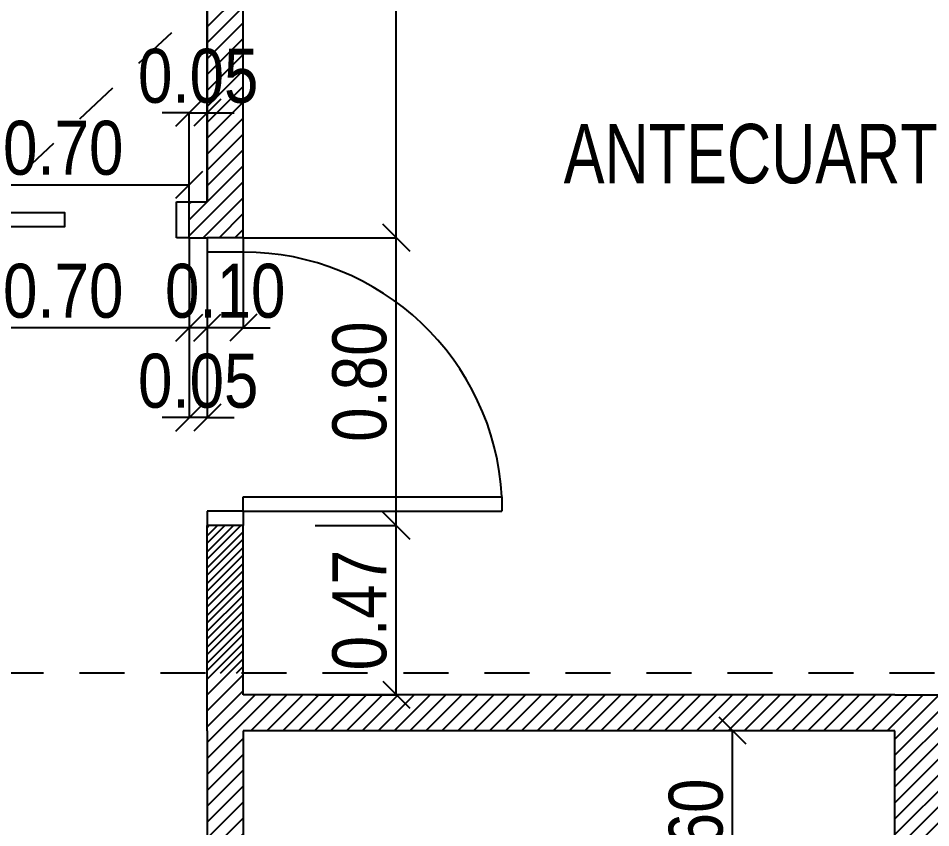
# Model space of a CAD drawing. Extents: x -14.8 to 35.6, y 44.5 to 81.2.
# Drawn here: x -8.211 to -5.676, y 63.672 to 65.921 of the extents above; entities that cross this region are included whole.
import ezdxf

# ---------------------------------------------------------------- set-up
doc = ezdxf.new("R2010")
doc.units = 0
doc.header["$MEASUREMENT"] = 0
doc.header["$PDMODE"] = 3
doc.linetypes.add('DASHED2', pattern=[0.375, 0.25, -0.125])
doc.layers.get('0').update_dxf_attribs({"linetype": 'CONTINUOUS'})
doc.layers.get('DEFPOINTS').update_dxf_attribs({"linetype": 'CONTINUOUS'})
for name, color, linetype in [('COTAS', 12, 'CONTINUOUS'), ('DEMOLICIÓN', 2, 'CONTINUOUS'), ('NUEVO', 1, 'CONTINUOUS'), ('RELLENO', 7, 'CONTINUOUS'), ('TEXTO', 12, 'CONTINUOUS')]:
    doc.layers.add(name, color=color, linetype=linetype)
doc.styles.add('COTAS SECUNDARIAS', font='ARIALN.TTF', dxfattribs={"height": 0.15})
doc.styles.add('TEXTO SECUNDARIO', font='ARIALN.TTF', dxfattribs={"width": 0.9, "height": 0.165})
doc.dimstyles.new('COTA SECUNDARIAS', dxfattribs={"dimscale": 5, "dimtxt": 1, "dimasz": 0.015, "dimexe": 0, "dimexo": 0, "dimgap": 0.005, "dimtad": 1, "dimzin": 1, "dimdsep": 46, "dimtxsty": 'COTAS SECUNDARIAS', "dimblk": 'OBLIQUE', "dimcen": 0, "dimclrd": 11, "dimclre": 11, "dimclrt": 11, "dimaunit": 1, "dimadec": 1, "dimazin": 0, "dimtfac": 0.4, "dimtix": 1, "dimtmove": 1, "dimatfit": 3, "dimfxl": 1, "dimtolj": 1, "dimtzin": 0, "dimlwd": -1, "dimarcsym": 0})

# ---------------------------------------------------------------- blocks, each defined once
blk = doc.blocks.new('_Oblique')
at = {"color": 0, "linetype": 'ByBlock', "lineweight": -2}
blk.add_line((-0.5, -0.5), (0.5, 0.5), dxfattribs=at)
blk = doc.blocks.new('*D103')
at = {"layer": 'COTAS', "color": 11, "lineweight": -2, "transparency": 16777216}
for p, q in [((-5.7765, 63.9411), (-6.2269, 63.9411)), ((-5.7765, 63.3411), (-6.2269, 63.3411))]:
    blk.add_line(p, q, dxfattribs=at)
at = {"layer": 'COTAS', "color": 11, "transparency": 16777216}
blk.add_line((-6.2269, 63.3411), (-6.2269, 63.9411), dxfattribs=at)
at = {"layer": 'DEFPOINTS', "color": 0, "transparency": 16777216}
for p in [(-6.2269, 63.9411), (-5.7765, 63.9411), (-5.7765, 63.3411)]:
    blk.add_point(p, dxfattribs=at)
at = {"layer": 'COTAS', "color": 11, "transparency": 16777216, "xscale": 0.075, "yscale": 0.075, "zscale": 0.075}
for p, rotation in [((-6.2269, 63.9411), 90), ((-6.2269, 63.3411), 270)]:
    blk.add_blockref('_Oblique', p, dxfattribs=dict(at, rotation=rotation))
at = {"layer": 'COTAS', "color": 11, "transparency": 16777216, "insert": (-6.3284, 63.6411), "char_height": 0.15, "attachment_point": 5, "rotation": 90, "style": 'COTAS SECUNDARIAS'}
blk.add_mtext('\\A1;0.60', dxfattribs=at)
blk = doc.blocks.new('*D177')
at = {"layer": 'COTAS', "color": 11, "lineweight": -2, "transparency": 16777216}
for p, q in [((-7.6865, 65.3111), (-7.6865, 65.0611)), ((-7.5865, 65.3111), (-7.5865, 65.0611))]:
    blk.add_line(p, q, dxfattribs=at)
at = {"layer": 'COTAS', "color": 11, "transparency": 16777216}
for p, q in [((-7.6865, 65.0611), (-7.7615, 65.0611)), ((-7.5865, 65.0611), (-7.6865, 65.0611)), ((-7.5865, 65.0611), (-7.5115, 65.0611))]:
    blk.add_line(p, q, dxfattribs=at)
at = {"layer": 'DEFPOINTS', "color": 0, "transparency": 16777216}
for p in [(-7.6865, 65.3111), (-7.5865, 65.3111), (-7.6865, 65.0611)]:
    blk.add_point(p, dxfattribs=at)
at = {"layer": 'COTAS', "color": 11, "transparency": 16777216, "xscale": 0.075, "yscale": 0.075, "zscale": 0.075}
blk.add_blockref('_Oblique', (-7.6865, 65.0611), dxfattribs=at)
at = {"layer": 'COTAS', "color": 11, "transparency": 16777216, "xscale": 0.075, "yscale": 0.075, "zscale": 0.075, "rotation": 180}
blk.add_blockref('_Oblique', (-7.5865, 65.0611), dxfattribs=at)
at = {"layer": 'COTAS', "color": 11, "transparency": 16777216, "insert": (-7.6365, 65.1627), "char_height": 0.15, "attachment_point": 5, "style": 'COTAS SECUNDARIAS'}
blk.add_mtext('\\A1;0.10', dxfattribs=at)
blk = doc.blocks.new('*D178')
at = {"layer": 'COTAS', "color": 11, "lineweight": -2, "transparency": 16777216}
for p, q in [((-7.7365, 65.0611), (-7.7365, 64.8111)), ((-7.6865, 65.0611), (-7.6865, 64.8111))]:
    blk.add_line(p, q, dxfattribs=at)
at = {"layer": 'COTAS', "color": 11, "transparency": 16777216}
for p, q in [((-7.7365, 64.8111), (-7.8115, 64.8111)), ((-7.6865, 64.8111), (-7.7365, 64.8111)), ((-7.6865, 64.8111), (-7.6115, 64.8111))]:
    blk.add_line(p, q, dxfattribs=at)
at = {"layer": 'DEFPOINTS', "color": 0, "transparency": 16777216}
for p in [(-7.7365, 65.0611), (-7.6865, 65.0611), (-7.7365, 64.8111)]:
    blk.add_point(p, dxfattribs=at)
at = {"layer": 'COTAS', "color": 11, "transparency": 16777216, "xscale": 0.075, "yscale": 0.075, "zscale": 0.075}
blk.add_blockref('_Oblique', (-7.7365, 64.8111), dxfattribs=at)
at = {"layer": 'COTAS', "color": 11, "transparency": 16777216, "xscale": 0.075, "yscale": 0.075, "zscale": 0.075, "rotation": 180}
blk.add_blockref('_Oblique', (-7.6865, 64.8111), dxfattribs=at)
at = {"layer": 'COTAS', "color": 11, "transparency": 16777216, "insert": (-7.7115, 64.9127), "char_height": 0.15, "attachment_point": 5, "style": 'COTAS SECUNDARIAS'}
blk.add_mtext('\\A1;0.05', dxfattribs=at)
blk = doc.blocks.new('*D179')
at = {"layer": 'COTAS', "color": 11, "lineweight": -2, "transparency": 16777216}
for p, q in [((-8.4365, 65.3111), (-8.4365, 65.0611)), ((-7.7365, 65.3111), (-7.7365, 65.0611))]:
    blk.add_line(p, q, dxfattribs=at)
at = {"layer": 'COTAS', "color": 11, "transparency": 16777216}
blk.add_line((-7.7365, 65.0611), (-8.4365, 65.0611), dxfattribs=at)
at = {"layer": 'DEFPOINTS', "color": 0, "transparency": 16777216}
for p in [(-8.4365, 65.3111), (-7.7365, 65.3111), (-8.4365, 65.0611)]:
    blk.add_point(p, dxfattribs=at)
at = {"layer": 'COTAS', "color": 11, "transparency": 16777216, "xscale": 0.075, "yscale": 0.075, "zscale": 0.075, "rotation": 180}
blk.add_blockref('_Oblique', (-8.4365, 65.0611), dxfattribs=at)
at = {"layer": 'COTAS', "color": 11, "transparency": 16777216, "xscale": 0.075, "yscale": 0.075, "zscale": 0.075}
blk.add_blockref('_Oblique', (-7.7365, 65.0611), dxfattribs=at)
at = {"layer": 'COTAS', "color": 11, "transparency": 16777216, "insert": (-8.0865, 65.1627), "char_height": 0.15, "attachment_point": 5, "style": 'COTAS SECUNDARIAS'}
blk.add_mtext('\\A1;0.70', dxfattribs=at)
blk = doc.blocks.new('*D189')
at = {"layer": 'COTAS', "color": 11, "lineweight": -2, "transparency": 16777216}
for p, q in [((-7.3865, 64.5111), (-7.1613, 64.5111)), ((-7.3865, 64.0411), (-7.1613, 64.0411))]:
    blk.add_line(p, q, dxfattribs=at)
at = {"layer": 'COTAS', "color": 11, "transparency": 16777216}
blk.add_line((-7.1613, 64.0411), (-7.1613, 64.5111), dxfattribs=at)
at = {"layer": 'DEFPOINTS', "color": 0, "transparency": 16777216}
for p in [(-7.3865, 64.5111), (-7.1613, 64.5111), (-7.3865, 64.0411)]:
    blk.add_point(p, dxfattribs=at)
at = {"layer": 'COTAS', "color": 11, "transparency": 16777216, "xscale": 0.075, "yscale": 0.075, "zscale": 0.075}
for p, rotation in [((-7.1613, 64.5111), 90), ((-7.1613, 64.0411), 270)]:
    blk.add_blockref('_Oblique', p, dxfattribs=dict(at, rotation=rotation))
at = {"layer": 'COTAS', "color": 11, "transparency": 16777216, "insert": (-7.2629, 64.2761), "char_height": 0.15, "attachment_point": 5, "rotation": 90, "style": 'COTAS SECUNDARIAS'}
blk.add_mtext('\\A1;0.47', dxfattribs=at)
blk = doc.blocks.new('*D190')
at = {"layer": 'COTAS', "color": 11, "lineweight": -2, "transparency": 16777216}
for p, q in [((-7.5865, 65.3111), (-7.1613, 65.3111)), ((-7.3865, 64.5111), (-7.1613, 64.5111))]:
    blk.add_line(p, q, dxfattribs=at)
at = {"layer": 'COTAS', "color": 11, "transparency": 16777216}
blk.add_line((-7.1613, 64.5111), (-7.1613, 65.3111), dxfattribs=at)
at = {"layer": 'DEFPOINTS', "color": 0, "transparency": 16777216}
for p in [(-7.5865, 65.3111), (-7.1613, 65.3111), (-7.3865, 64.5111)]:
    blk.add_point(p, dxfattribs=at)
at = {"layer": 'COTAS', "color": 11, "transparency": 16777216, "xscale": 0.075, "yscale": 0.075, "zscale": 0.075}
for p, rotation in [((-7.1613, 65.3111), 90), ((-7.1613, 64.5111), 270)]:
    blk.add_blockref('_Oblique', p, dxfattribs=dict(at, rotation=rotation))
at = {"layer": 'COTAS', "color": 11, "transparency": 16777216, "insert": (-7.2629, 64.9111), "char_height": 0.15, "attachment_point": 5, "rotation": 90, "style": 'COTAS SECUNDARIAS'}
blk.add_mtext('\\A1;0.80', dxfattribs=at)
blk = doc.blocks.new('*D191')
at = {"layer": 'COTAS', "color": 11, "lineweight": -2, "transparency": 16777216}
for p, q in [((-7.3865, 67.0511), (-7.1613, 67.0511)), ((-7.5865, 65.3111), (-7.1613, 65.3111))]:
    blk.add_line(p, q, dxfattribs=at)
at = {"layer": 'COTAS', "color": 11, "transparency": 16777216}
blk.add_line((-7.1613, 65.3111), (-7.1613, 67.0511), dxfattribs=at)
at = {"layer": 'DEFPOINTS', "color": 0, "transparency": 16777216}
for p in [(-7.3865, 67.0511), (-7.1613, 67.0511), (-7.5865, 65.3111)]:
    blk.add_point(p, dxfattribs=at)
at = {"layer": 'COTAS', "color": 11, "transparency": 16777216, "xscale": 0.075, "yscale": 0.075, "zscale": 0.075}
for p, rotation in [((-7.1613, 67.0511), 90), ((-7.1613, 65.3111), 270)]:
    blk.add_blockref('_Oblique', p, dxfattribs=dict(at, rotation=rotation))
at = {"layer": 'COTAS', "color": 11, "transparency": 16777216, "insert": (-7.2616, 66.1811), "char_height": 0.15, "attachment_point": 5, "rotation": 90, "style": 'COTAS SECUNDARIAS'}
blk.add_mtext('\\A1;1.74', dxfattribs=at)
blk = doc.blocks.new('*D210')
at = {"layer": 'COTAS', "color": 11, "lineweight": -2, "transparency": 16777216}
for p, q in [((-8.4365, 65.4111), (-8.4365, 65.4584)), ((-7.7365, 65.4111), (-7.7365, 65.4584))]:
    blk.add_line(p, q, dxfattribs=at)
at = {"layer": 'COTAS', "color": 11, "transparency": 16777216}
blk.add_line((-8.4365, 65.4584), (-7.7365, 65.4584), dxfattribs=at)
at = {"layer": 'DEFPOINTS', "color": 0, "transparency": 16777216}
for p in [(-7.7365, 65.4584), (-8.4365, 65.4111), (-7.7365, 65.4111)]:
    blk.add_point(p, dxfattribs=at)
at = {"layer": 'COTAS', "color": 11, "transparency": 16777216, "xscale": 0.075, "yscale": 0.075, "zscale": 0.075, "rotation": 180}
blk.add_blockref('_Oblique', (-8.4365, 65.4584), dxfattribs=at)
at = {"layer": 'COTAS', "color": 11, "transparency": 16777216, "xscale": 0.075, "yscale": 0.075, "zscale": 0.075}
blk.add_blockref('_Oblique', (-7.7365, 65.4584), dxfattribs=at)
at = {"layer": 'COTAS', "color": 11, "transparency": 16777216, "insert": (-8.0865, 65.56), "char_height": 0.15, "attachment_point": 5, "style": 'COTAS SECUNDARIAS'}
blk.add_mtext('\\A1;0.70', dxfattribs=at)
blk = doc.blocks.new('*D211')
at = {"layer": 'COTAS', "color": 11, "transparency": 16777216}
for p, q in [((-7.7365, 65.6584), (-7.8115, 65.6584)), ((-7.7365, 65.6584), (-7.6865, 65.6584)), ((-7.6865, 65.6584), (-7.6115, 65.6584))]:
    blk.add_line(p, q, dxfattribs=at)
at = {"layer": 'COTAS', "color": 11, "lineweight": -2, "transparency": 16777216}
for p, q in [((-7.7365, 65.4111), (-7.7365, 65.6584)), ((-7.6865, 65.6111), (-7.6865, 65.6584))]:
    blk.add_line(p, q, dxfattribs=at)
at = {"layer": 'DEFPOINTS', "color": 0, "transparency": 16777216}
for p in [(-7.6865, 65.6584), (-7.6865, 65.6111), (-7.7365, 65.4111)]:
    blk.add_point(p, dxfattribs=at)
at = {"layer": 'COTAS', "color": 11, "transparency": 16777216, "xscale": 0.075, "yscale": 0.075, "zscale": 0.075}
blk.add_blockref('_Oblique', (-7.7365, 65.6584), dxfattribs=at)
at = {"layer": 'COTAS', "color": 11, "transparency": 16777216, "xscale": 0.075, "yscale": 0.075, "zscale": 0.075, "rotation": 180}
blk.add_blockref('_Oblique', (-7.6865, 65.6584), dxfattribs=at)
at = {"layer": 'COTAS', "color": 11, "transparency": 16777216, "insert": (-7.7115, 65.76), "char_height": 0.15, "attachment_point": 5, "style": 'COTAS SECUNDARIAS'}
blk.add_mtext('\\A1;0.05', dxfattribs=at)

msp = doc.modelspace()

# ---------------------------------------------------------------- hatches: boundary and pattern name
at = {"layer": 'RELLENO'}
h = msp.add_hatch(dxfattribs=at)
h.set_pattern_fill('ANSI31', color=256, scale=0.25, style=0)
h.paths.add_polyline_path([(-5.5186, 68.0111), (-7.6865, 68.0111), (-8.0165, 68.0111), (-8.0165, 67.9111), (-9.5365, 67.9111), (-10.1465, 67.9111), (-10.1465, 67.8111), (-9.5865, 67.8111), (-9.5865, 66.7611), (-9.3865, 66.7611), (-9.3865, 65.3111), (-8.4365, 65.3111), (-8.4365, 65.3411), (-9.2065, 65.3411), (-9.2065, 65.3811), (-8.4365, 65.3811), (-8.4365, 65.4111), (-9.2365, 65.4111), (-9.2365, 66.8611), (-9.4665, 66.8611, -0.414214), (-9.4865, 66.8811), (-9.4865, 67.7911, -0.414214), (-9.4665, 67.8111), (-7.7865, 67.8111), (-7.7065, 67.8111, -0.414214), (-7.6865, 67.7911), (-7.6865, 65.9741), (-7.5865, 66.0681), (-7.5865, 67.7111), (-5.8379, 67.7111)], flags=17)
h.paths.add_polyline_path([(-1.7527, 67.3511), (-4.3865, 67.3511), (-5.4865, 67.3511), (-5.4865, 68.0111), (-5.5186, 68.0111), (-5.8379, 67.7111), (-5.7865, 67.7111), (-5.7865, 67.0511), (-4.3865, 67.0511), (-4.3865, 66.2961), (-4.2365, 66.2961), (-4.2365, 67.0511), (-4.0865, 67.0511), (-2.0725, 67.0511)])
h.paths.add_polyline_path([(-5.4765, 63.9411), (-5.0459, 63.9411), (-5.1525, 64.0411), (-5.7765, 64.0411), (-7.5865, 64.0411), (-7.5865, 64.1011), (-7.6865, 64.1011), (-7.6865, 63.9411), (-7.6865, 63.4411), (-8.4765, 63.4411), (-8.4765, 63.3411), (-7.5865, 63.3411), (-7.5865, 63.9411), (-5.7765, 63.9411), (-5.7765, 62.6661), (-5.6265, 62.6661), (-5.6265, 63.4211), (-5.4765, 63.4211)])
h.paths.add_polyline_path([(-7.5865, 64.5111), (-7.6865, 64.5111), (-7.6865, 64.1011), (-7.5865, 64.1011)])
h.paths.add_polyline_path([(-4.0865, 64.0411), (-4.2365, 64.0411), (-4.2365, 64.7961), (-4.3865, 64.7961), (-4.3865, 64.7211), (-4.3865, 64.0411), (-5.1525, 64.0411), (-5.0459, 63.9411), (-4.0865, 63.9411)])
h.paths.add_polyline_path([(-7.5865, 66.0681), (-7.6865, 65.9741), (-7.6865, 65.4111), (-7.7365, 65.4111), (-7.7365, 65.3111), (-7.6865, 65.3111), (-7.5865, 65.3111)])
h.paths.add_polyline_path([(-8.4365, 65.4111), (-9.2365, 65.4111), (-9.2365, 66.8611), (-9.4665, 66.8611, -0.414214), (-9.4865, 66.8811), (-9.4865, 67.7911, -0.414214), (-9.4665, 67.8111), (-7.7065, 67.8111, -0.414214), (-7.6865, 67.7911), (-7.6865, 65.9741), (-7.5865, 66.0681), (-7.5865, 67.7111), (-5.8379, 67.7111), (-5.5186, 68.0111), (-7.6865, 68.0111), (-8.0165, 68.0111), (-8.0165, 67.9111), (-9.5365, 67.9111), (-10.1465, 67.9111), (-10.1465, 67.8111), (-9.5865, 67.8111), (-9.5865, 66.7611), (-9.3865, 66.7611), (-9.3865, 65.3111), (-8.4365, 65.3111), (-8.4365, 65.3411), (-8.804, 65.3411), (-9.2065, 65.3411), (-9.2065, 65.3811), (-8.4365, 65.3811)])
h.paths.add_polyline_path([(-9.2765, 63.4411), (-9.2765, 63.6111), (-9.3765, 63.6111), (-9.3765, 63.4411), (-9.3765, 61.4911), (-9.5765, 61.4911), (-9.5765, 60.1911), (-8.3265, 60.1911), (-8.3265, 60.4911), (-9.2765, 60.4911), (-9.2765, 61.4911)])
h.paths.add_polyline_path([(-5.8297, 60.4911), (-6.7265, 60.4911), (-6.7265, 60.1911), (-5.5097, 60.1911)])
h.paths.add_polyline_path([(-5.6265, 61.1661), (-5.7765, 61.1661), (-5.7765, 60.4911), (-5.8297, 60.4911), (-5.5097, 60.1911), (-5.4765, 60.1911), (-5.4765, 60.4111), (-5.6265, 60.4111)])
h.paths.add_polyline_path([(-9.2765, 64.4801), (-9.2765, 64.5111), (-10.9665, 64.5111), (-10.9665, 64.4111), (-9.3499, 64.4111)])
h.paths.add_polyline_path([(-9.2765, 64.4801), (-9.3499, 64.4111), (-9.2765, 64.4111)])
h.paths.add_polyline_path([(-0.3665, 67.0511), (-0.3665, 67.5011), (-0.5165, 67.5011), (-0.5165, 67.0511)])
h.paths.add_polyline_path([(-0.5165, 67.8019), (-0.6665, 67.8019), (-0.6665, 67.3511), (-1.7527, 67.3511), (-2.0725, 67.0511), (-0.5165, 67.0511)])
h = msp.add_hatch(dxfattribs=at)
h.set_pattern_fill('ANSI31', color=256, scale=0.25, style=0)
h.paths.add_polyline_path([(-5.5186, 68.0111), (-7.6865, 68.0111), (-8.0165, 68.0111), (-8.0165, 67.9111), (-9.5365, 67.9111), (-10.1465, 67.9111), (-10.1465, 67.8111), (-9.5865, 67.8111), (-9.5865, 66.7611), (-9.3865, 66.7611), (-9.3865, 65.3111), (-8.4365, 65.3111), (-8.4365, 65.3411), (-9.2065, 65.3411), (-9.2065, 65.3811), (-8.4365, 65.3811), (-8.4365, 65.4111), (-9.2365, 65.4111), (-9.2365, 66.8611), (-9.4665, 66.8611, -0.414214), (-9.4865, 66.8811), (-9.4865, 67.7911, -0.414214), (-9.4665, 67.8111), (-7.7865, 67.8111), (-7.7065, 67.8111, -0.414214), (-7.6865, 67.7911), (-7.6865, 65.9741), (-7.5865, 66.0681), (-7.5865, 67.7111), (-5.8379, 67.7111)])
h = msp.add_hatch(dxfattribs=at)
h.set_pattern_fill('ANSI31', color=256, scale=0.25, style=0)
h.set_pattern_definition([(45, (24.85773, 0), (-0.022097087, 0.022097087), [])])
h.paths.add_polyline_path([(-7.5865, 64.5111), (-7.6865, 64.5111), (-7.6865, 64.1011), (-7.5865, 64.1011)])

# ---------------------------------------------------------------- linework, layer by layer
for p, q in [((-7.6865, 65.4111), (-7.6865, 67.8111)), ((-7.5865, 65.3111), (-7.5865, 67.7111)), ((-7.7365, 65.3111), (-7.6865, 65.3111)), ((-7.5865, 65.3111), (-7.6865, 65.3111)), ((-7.6865, 65.3111), (-7.6865, 65.2711)), ((-7.5865, 65.3111), (-7.5865, 65.2711)), ((-7.5865, 65.2711), (-7.6865, 65.2711)), ((-7.5865, 64.5911), (-6.8676, 64.5911)), ((-7.5865, 64.5511), (-7.5865, 64.5911)), ((-6.8676, 64.5911), (-6.8676, 64.5511)), ((-7.5865, 64.5511), (-7.6865, 64.5511)), ((-7.6865, 64.5511), (-7.6865, 64.5111)), ((-7.5865, 64.5511), (-7.5865, 64.5111)), ((-7.5865, 64.5511), (-6.8676, 64.5511)), ((-7.6865, 63.9411), (-7.6865, 64.5111)), ((-7.5865, 64.5111), (-7.6865, 64.5111)), ((-7.5865, 64.0411), (-7.5865, 64.5111)), ((-5.7765, 64.0411), (-7.5865, 64.0411)), ((-5.7765, 64.0411), (-4.3865, 64.0411)), ((-7.6865, 63.9411), (-7.6865, 63.4411)), ((-5.7765, 63.9411), (-7.5865, 63.9411)), ((-7.5865, 63.9411), (-7.5865, 63.3411)), ((-5.7765, 62.6661), (-5.7765, 63.9411))]:
    msp.add_line(p, q)
msp.add_lwpolyline([(-7.7365, 65.4111), (-7.6865, 65.4111)])
at = {"color": 0}
msp.add_lwpolyline([(-7.7365, 65.3111), (-7.7365, 65.4111)], dxfattribs=at)
msp.add_arc((-7.5865, 64.5511), 0.72, 3.1847, 90)
at = {"layer": 'DEMOLICIÓN', "color": 7}
msp.add_lwpolyline([(-7.6865, 67.8111), (-7.6865, 65.4111)], dxfattribs=at)
at = {"layer": 'NUEVO', "linetype": 'DASHED2', "ltscale": 0.5}
for p, q in [((-9.6798, 64.1011), (-4.9865, 68.5111)), ((-5.2165, 64.1011), (-9.6798, 64.1011))]:
    msp.add_line(p, q, dxfattribs=at)
at = {"layer": 'NUEVO', "color": 0}
for p, q in [((-7.7715, 65.4111), (-7.7365, 65.4111)), ((-7.7715, 65.3111), (-7.7715, 65.4111)), ((-7.7365, 65.3111), (-7.7715, 65.3111))]:
    msp.add_line(p, q, dxfattribs=at)
msp.add_lwpolyline([(-8.804, 65.3811), (-8.0826, 65.3811), (-8.0826, 65.3411), (-8.804, 65.3411)], close=True, dxfattribs=at)

# ---------------------------------------------------------------- texts
at = {"layer": 'TEXTO', "style": 'TEXTO SECUNDARIO', "width": 0.9}
msp.add_text('ANTECUARTO', height=0.165, dxfattribs=at).set_placement((-6.6961, 65.4623))

# ---------------------------------------------------------------- dimensions: what is measured, and where the dimension line sits
at = {"layer": 'COTAS'}
for base, p1, p2, picture, middle in [((-7.1613, 67.0511), (-7.5865, 65.3111), (-7.3865, 67.0511), '*D191', (-7.2616, 66.1811)), ((-7.1613, 65.3111), (-7.3865, 64.5111), (-7.5865, 65.3111), '*D190', (-7.2629, 64.9111)), ((-7.1613, 64.5111), (-7.3865, 64.0411), (-7.3865, 64.5111), '*D189', (-7.2629, 64.2761)), ((-6.2269, 63.9411), (-5.7765, 63.3411), (-5.7765, 63.9411), '*D103', (-6.3284, 63.6411))]:
    dim = msp.add_linear_dim(base=base, p1=p1, p2=p2, angle=90, dimstyle='COTA SECUNDARIAS', dxfattribs=at)
    dim.commit()
    dim.dimension.update_dxf_attribs({"geometry": picture, "text_midpoint": middle})
for base, p1, p2, picture, middle in [((-7.6865, 65.6584), (-7.7365, 65.4111), (-7.6865, 65.6111), '*D211', (-7.7115, 65.76)), ((-7.7365, 65.4584), (-8.4365, 65.4111), (-7.7365, 65.4111), '*D210', (-8.0865, 65.56)), ((-8.4365, 65.0611), (-7.7365, 65.3111), (-8.4365, 65.3111), '*D179', (-8.0865, 65.1627)), ((-7.6865, 65.0611), (-7.5865, 65.3111), (-7.6865, 65.3111), '*D177', (-7.6365, 65.1627)), ((-7.7365, 64.8111), (-7.6865, 65.0611), (-7.7365, 65.0611), '*D178', (-7.7115, 64.9127))]:
    dim = msp.add_linear_dim(base=base, p1=p1, p2=p2, dimstyle='COTA SECUNDARIAS', dxfattribs=at)
    dim.commit()
    dim.dimension.update_dxf_attribs({"geometry": picture, "text_midpoint": middle})

doc.saveas('drawing.dxf')
